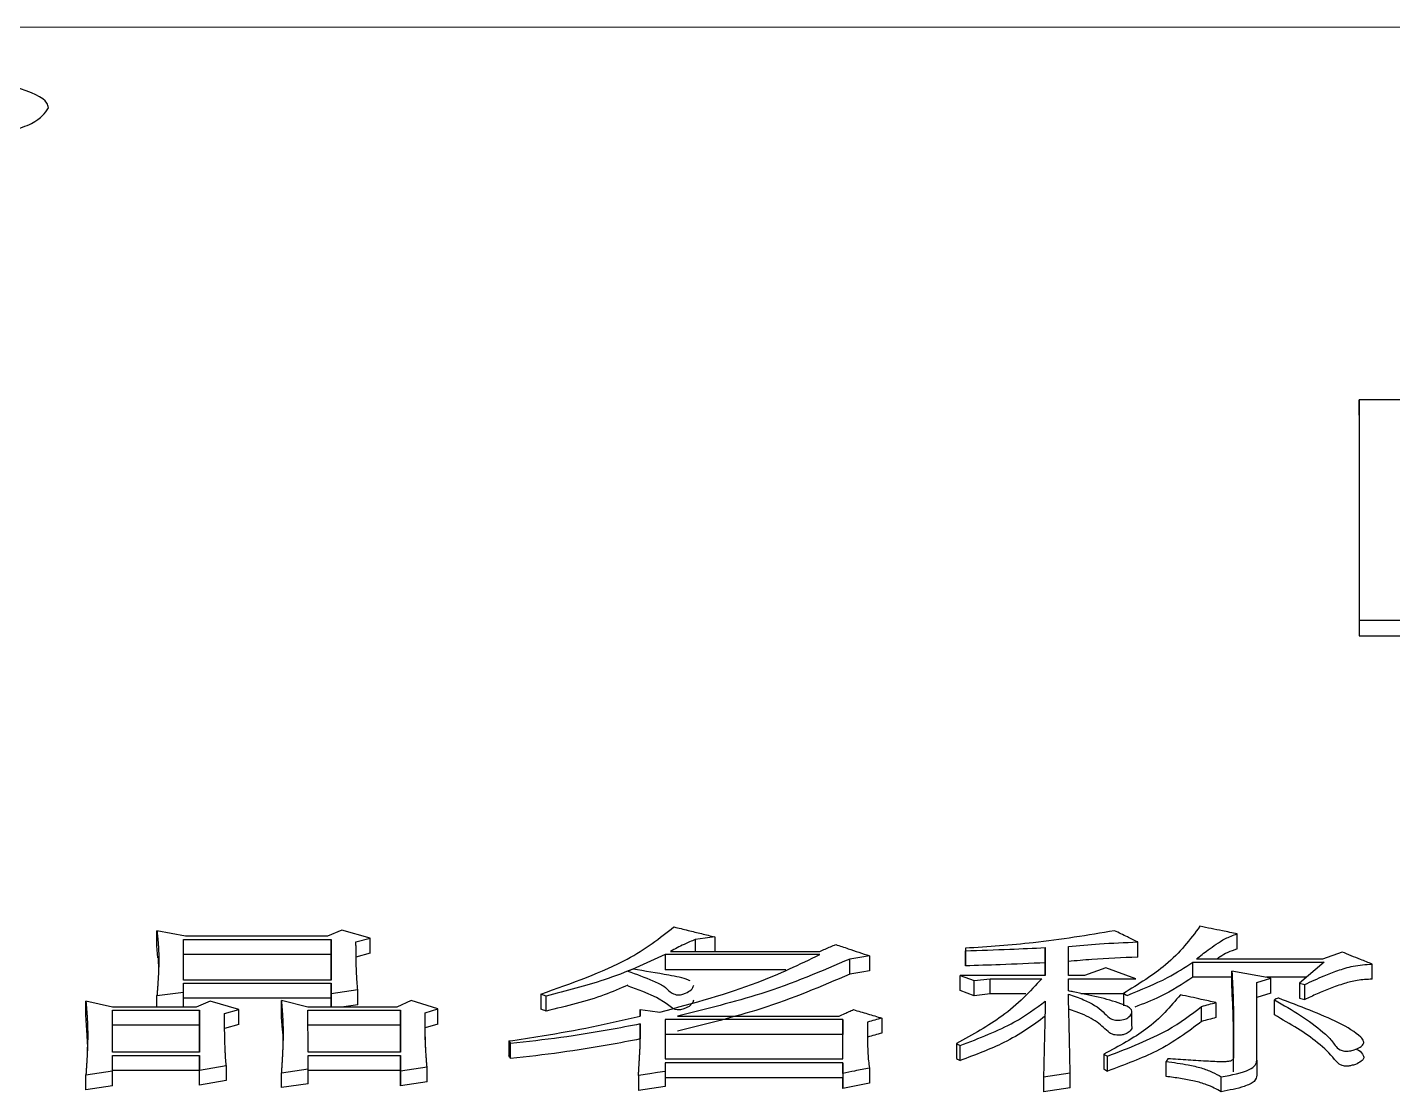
# Model space of a CAD drawing. Header units: millimetres. Extents: x 2160 to 4596, y 811 to 2534.
# Drawn here: x 2738.47 to 2746.78, y 2311.87 to 2318.35 of the extents above; entities that cross this region are included whole.
import ezdxf

# ---------------------------------------------------------------- set-up
doc = ezdxf.new("R2010")
doc.units = ezdxf.units.MM

msp = doc.modelspace()

# ---------------------------------------------------------------- linework, layer by layer
at = {"color": 7, "linetype": 'Continuous', "lineweight": 25}
for p, q in [((2773.3461, 2318.3511), (2736.3461, 2318.3526)), ((2746.5759, 2315.9914), (2746.5759, 2316.0835)), ((2747.5765, 2316.0834), (2746.5759, 2316.0835)), ((2746.576, 2314.7426), (2746.576, 2314.648)), ((2746.576, 2314.7426), (2747.0247, 2314.7426)), ((2746.576, 2314.648), (2747.0247, 2314.648)), ((2739.2568, 2312.7602), (2739.2568, 2312.8523)), ((2739.4298, 2312.818), (2739.2568, 2312.8523)), ((2740.2952, 2312.818), (2739.4298, 2312.818)), ((2740.3818, 2312.8561), (2740.2952, 2312.818)), ((2740.5548, 2312.8065), (2740.3818, 2312.8561)), ((2742.6534, 2312.8141), (2742.6534, 2312.726)), ((2739.2625, 2312.6868), (2739.2568, 2312.7602)), ((2739.419, 2312.7989), (2740.3169, 2312.7989)), ((2740.3169, 2312.7068), (2740.3169, 2312.7989)), ((2740.4683, 2312.7836), (2740.5548, 2312.8065)), ((2740.5548, 2312.7145), (2740.5548, 2312.8065)), ((2742.5344, 2312.7989), (2742.5344, 2312.726)), ((2744.1786, 2312.7452), (2744.1786, 2312.7298)), ((2744.1786, 2312.7452), (2744.1786, 2312.6532)), ((2744.1786, 2312.6379), (2744.1786, 2312.7298)), ((2744.6654, 2312.749), (2744.6654, 2312.5791)), ((2744.6654, 2312.657), (2744.6654, 2312.749)), ((2744.806, 2312.5791), (2744.806, 2312.7567)), ((2745.2279, 2312.6914), (2745.2279, 2312.7835)), ((2740.3169, 2312.7068), (2739.419, 2312.7069)), ((2740.5548, 2312.7145), (2740.4683, 2312.6916)), ((2743.2916, 2312.7068), (2742.3504, 2312.7068)), ((2742.3504, 2312.7068), (2742.3504, 2312.6149)), ((2742.383, 2312.726), (2743.2916, 2312.726)), ((2743.4754, 2312.5879), (2743.4754, 2312.6798)), ((2743.5945, 2312.6991), (2743.5945, 2312.6071)), ((2744.1786, 2312.6532), (2744.1786, 2312.6379)), ((2744.6654, 2312.5791), (2744.6654, 2312.657)), ((2745.5632, 2312.5686), (2745.5632, 2312.6605)), ((2745.5632, 2312.6605), (2746.3637, 2312.6604)), ((2746.3529, 2312.6797), (2745.5849, 2312.6798)), ((2746.3637, 2312.6604), (2746.2123, 2312.5324)), ((2746.4719, 2312.7221), (2746.3529, 2312.6797)), ((2746.6558, 2312.557), (2746.6558, 2312.6488)), ((2743.0858, 2312.6148), (2742.3504, 2312.6149)), ((2744.1462, 2312.5791), (2744.2327, 2312.548)), ((2744.6654, 2312.5791), (2744.1462, 2312.5791)), ((2744.1462, 2312.4873), (2744.1462, 2312.5791)), ((2744.9034, 2312.5791), (2744.806, 2312.5791)), ((2745.0332, 2312.6257), (2744.9034, 2312.5791)), ((2745.2171, 2312.5597), (2745.0332, 2312.6257)), ((2745.8012, 2312.5686), (2745.5632, 2312.5686)), ((2746.0392, 2312.5635), (2745.8012, 2312.6063)), ((2745.8012, 2312.5144), (2745.8012, 2312.6063)), ((2745.9527, 2312.5363), (2746.0392, 2312.5635)), ((2746.2551, 2312.5686), (2746.0112, 2312.5686)), ((2746.0392, 2312.4718), (2746.0392, 2312.5635)), ((2740.3169, 2312.552), (2739.419, 2312.552)), ((2739.419, 2312.4778), (2739.419, 2312.5325)), ((2739.419, 2312.5325), (2740.3169, 2312.5325)), ((2740.3169, 2312.5325), (2740.3169, 2312.47)), ((2740.3169, 2312.4408), (2740.3169, 2312.5325)), ((2740.3169, 2312.47), (2740.4791, 2312.4934)), ((2740.4791, 2312.4018), (2740.4791, 2312.4934)), ((2744.2327, 2312.4563), (2744.1462, 2312.4873)), ((2744.2327, 2312.548), (2744.3301, 2312.5597)), ((2744.2327, 2312.4563), (2744.2327, 2312.548)), ((2744.3301, 2312.5597), (2744.6437, 2312.5597)), ((2744.806, 2312.5597), (2745.2171, 2312.5597)), ((2744.8061, 2312.4855), (2744.806, 2312.5597)), ((2745.9527, 2312.0642), (2745.9527, 2312.5363)), ((2746.2123, 2312.5324), (2746.2448, 2312.5246)), ((2746.2123, 2312.5324), (2746.2123, 2312.4406)), ((2746.2448, 2312.4328), (2746.2448, 2312.5246)), ((2738.8241, 2312.3313), (2738.8241, 2312.4229)), ((2738.9863, 2312.3874), (2738.8241, 2312.4229)), ((2739.2568, 2312.4582), (2739.419, 2312.4778)), ((2739.2568, 2312.3874), (2739.2568, 2312.4582)), ((2739.419, 2312.3874), (2739.419, 2312.4778)), ((2740.3169, 2312.4408), (2739.419, 2312.4408)), ((2739.5813, 2312.4229), (2739.4948, 2312.3874)), ((2739.7544, 2312.3716), (2739.5813, 2312.4229)), ((2740.014, 2312.3352), (2740.014, 2312.4268)), ((2740.1762, 2312.3874), (2740.014, 2312.4268)), ((2740.3169, 2312.47), (2740.3169, 2312.3874)), ((2740.3169, 2312.3874), (2740.3169, 2312.4408)), ((2740.4791, 2312.4018), (2740.3798, 2312.3874)), ((2740.8036, 2312.4268), (2740.7171, 2312.3874)), ((2740.9659, 2312.3756), (2740.8036, 2312.4268)), ((2741.5933, 2312.466), (2741.5933, 2312.3744)), ((2741.6257, 2312.3627), (2741.6257, 2312.4543)), ((2744.3301, 2312.4679), (2744.2327, 2312.4563)), ((2744.5458, 2312.4679), (2744.3301, 2312.4679)), ((2745.1413, 2312.4679), (2744.8826, 2312.4679)), ((2745.1413, 2312.4699), (2745.1413, 2312.394)), ((2745.7039, 2312.4148), (2745.7039, 2312.3233)), ((2746.0392, 2312.4718), (2745.9527, 2312.4445)), ((2746.0608, 2312.339), (2746.0608, 2312.4306)), ((2746.2123, 2312.4406), (2746.2448, 2312.4328)), ((2739.4948, 2312.3874), (2738.9863, 2312.3874)), ((2738.9863, 2312.3677), (2739.5164, 2312.3677)), ((2738.9863, 2312.1127), (2738.9863, 2312.3677)), ((2739.5164, 2312.3677), (2739.5164, 2312.1127)), ((2739.5164, 2312.2762), (2739.5164, 2312.3677)), ((2739.6678, 2312.3479), (2739.7544, 2312.3716)), ((2739.7544, 2312.2801), (2739.7544, 2312.3716)), ((2740.7171, 2312.3874), (2740.1762, 2312.3874)), ((2740.1762, 2312.3677), (2740.7387, 2312.3677)), ((2740.1763, 2312.1127), (2740.1762, 2312.3677)), ((2740.7387, 2312.3677), (2740.7387, 2312.1126)), ((2740.7387, 2312.2762), (2740.7387, 2312.3677)), ((2740.8902, 2312.3519), (2740.9659, 2312.3756)), ((2740.8902, 2312.2604), (2740.8902, 2312.3519)), ((2740.9659, 2312.284), (2740.9659, 2312.3756)), ((2742.1991, 2312.3321), (2742.1991, 2312.3716)), ((2742.1991, 2312.3716), (2742.1991, 2312.3321)), ((2742.4262, 2312.332), (2743.4106, 2312.332)), ((2743.6702, 2312.3201), (2743.6702, 2312.2287)), ((2745.1926, 2312.3551), (2745.1926, 2312.3646)), ((2745.1926, 2312.272), (2745.1926, 2312.3542)), ((2745.6173, 2312.2997), (2745.6173, 2312.3912)), ((2739.5164, 2312.2762), (2738.9863, 2312.2762)), ((2739.5164, 2312.1127), (2739.5164, 2312.2762)), ((2739.7544, 2312.2801), (2739.6678, 2312.2565)), ((2740.7387, 2312.2762), (2740.1762, 2312.2762)), ((2740.7387, 2312.1126), (2740.7387, 2312.2762)), ((2740.9659, 2312.284), (2740.8902, 2312.2604)), ((2742.1991, 2312.1568), (2742.1991, 2312.2845)), ((2742.1991, 2312.2845), (2742.1991, 2312.1931)), ((2742.3505, 2312.3122), (2742.3505, 2312.0723)), ((2743.4323, 2312.3122), (2742.3505, 2312.3122)), ((2743.4323, 2312.0723), (2743.4323, 2312.3122)), ((2743.4323, 2312.3122), (2743.4323, 2312.2208)), ((2743.5837, 2312.2963), (2743.5837, 2312.1447)), ((2741.3986, 2312.1808), (2741.4094, 2312.1648)), ((2741.3986, 2312.1808), (2741.3986, 2312.0896)), ((2741.4094, 2312.0736), (2741.4094, 2312.1648)), ((2742.1991, 2312.1567), (2742.1991, 2312.1931)), ((2743.4323, 2312.2208), (2742.3505, 2312.2208)), ((2743.4323, 2312.0723), (2743.4323, 2312.2208)), ((2744.1245, 2312.1648), (2744.1245, 2312.0735)), ((2744.1462, 2312.0615), (2744.1462, 2312.1527)), ((2739.5164, 2312.1127), (2738.9863, 2312.1127)), ((2738.9863, 2312.0926), (2739.5164, 2312.0926)), ((2738.9863, 2311.9997), (2738.9863, 2312.0926)), ((2739.5164, 2312.0926), (2739.5164, 2312.0037)), ((2739.5164, 2312.0014), (2739.5164, 2312.0926)), ((2740.7387, 2312.1126), (2740.1763, 2312.1127)), ((2740.1763, 2312.0118), (2740.1763, 2312.0925)), ((2740.1763, 2312.0925), (2740.7387, 2312.0925)), ((2740.7387, 2312.0014), (2740.7387, 2312.0925)), ((2740.7387, 2312.0925), (2740.7388, 2311.9996)), ((2742.3505, 2312.0723), (2743.4323, 2312.0723)), ((2745.0224, 2312.1005), (2745.0224, 2312.0093)), ((2745.044, 2311.9973), (2745.044, 2312.0884)), ((2745.4118, 2312.0723), (2745.401, 2312.0561)), ((2745.8121, 2311.9932), (2745.8121, 2312.0843)), ((2745.9527, 2312.0642), (2745.9527, 2311.9731)), ((2738.8241, 2311.9753), (2738.9863, 2311.9997)), ((2739.5164, 2312.0014), (2738.9863, 2312.0014)), ((2738.9863, 2311.9086), (2738.9863, 2311.9997)), ((2739.5164, 2312.0037), (2739.6787, 2312.032)), ((2739.5164, 2311.9127), (2739.5164, 2312.0037)), ((2739.5164, 2311.9127), (2739.5164, 2312.0014)), ((2739.6787, 2312.032), (2739.6787, 2311.941)), ((2740.014, 2311.9875), (2740.1763, 2312.0118)), ((2740.014, 2311.8965), (2740.014, 2311.9875)), ((2740.7387, 2312.0014), (2740.1762, 2312.0014)), ((2740.1763, 2311.9207), (2740.1763, 2312.0118)), ((2740.7387, 2311.9086), (2740.7387, 2312.0014)), ((2740.7388, 2311.9996), (2740.901, 2312.0239)), ((2740.7388, 2311.9996), (2740.7387, 2311.9086)), ((2740.901, 2311.9328), (2740.901, 2312.0239)), ((2743.4323, 2312.0481), (2742.3505, 2312.0481)), ((2742.3505, 2312.0481), (2742.3505, 2311.9955)), ((2742.3505, 2311.9955), (2742.3505, 2311.9045)), ((2743.4323, 2311.9833), (2743.4323, 2312.0481)), ((2743.4323, 2312.0481), (2743.4323, 2311.957)), ((2743.4323, 2311.9833), (2743.4323, 2311.8923)), ((2743.5945, 2312.0157), (2743.5945, 2311.9247)), ((2744.6546, 2311.963), (2744.8169, 2311.9873)), ((2744.8169, 2311.8963), (2744.8169, 2311.9873)), ((2738.8241, 2311.8843), (2738.8241, 2311.9753)), ((2738.9863, 2311.9086), (2738.8241, 2311.8843)), ((2739.6787, 2311.941), (2739.5164, 2311.9127)), ((2740.1763, 2311.9207), (2740.014, 2311.8965)), ((2740.901, 2311.9328), (2740.7387, 2311.9086)), ((2742.1883, 2311.9712), (2742.1883, 2311.8802)), ((2743.4323, 2311.957), (2742.3505, 2311.957)), ((2743.4323, 2311.8923), (2743.4323, 2311.957)), ((2744.6546, 2311.963), (2744.6546, 2311.872)), ((2745.7363, 2311.872), (2745.7363, 2311.963)), ((2744.8169, 2311.8963), (2744.6546, 2311.872))]:
    msp.add_line(p, q, dxfattribs=at)
at = {"color": 7, "linetype": 'Continuous', "lineweight": 25, "flags": 128}
for points in [[(2742.6534, 2312.8141), (2742.5939, 2312.8065), (2742.5344, 2312.7989)], [(2743.5945, 2312.6991), (2743.5483, 2312.6916), (2743.5119, 2312.6857), (2743.4755, 2312.6798)], [(2742.1558, 2312.618), (2742.1475, 2312.615), (2742.1354, 2312.6107), (2742.1297, 2312.6086)], [(2743.5945, 2312.6071), (2743.5483, 2312.5997), (2743.5119, 2312.5938), (2743.4755, 2312.5879)], [(2742.5232, 2312.4284), (2742.5196, 2312.4144), (2742.4965, 2312.3913), (2742.465, 2312.3763), (2742.4444, 2312.371), (2742.434, 2312.3699), (2742.4232, 2312.3703), (2742.4127, 2312.3725), (2742.3979, 2312.3783), (2742.3579, 2312.4097), (2742.2984, 2312.4455), (2742.215, 2312.4815), (2742.1256, 2312.5137), (2742.1233, 2312.5145), (2742.1233, 2312.5145)], [(2744.3301, 2312.4679), (2744.3301, 2312.4909), (2744.3301, 2312.5138), (2744.3301, 2312.5367), (2744.3301, 2312.5597)], [(2741.5933, 2312.466), (2741.6015, 2312.463), (2741.6136, 2312.4587), (2741.6257, 2312.4543)], [(2745.1413, 2312.4699), (2745.1468, 2312.4669), (2745.1549, 2312.4625), (2745.163, 2312.4581)], [(2746.0824, 2312.4423), (2746.0716, 2312.4364), (2746.0608, 2312.4306)], [(2741.6257, 2312.3627), (2741.6174, 2312.3656), (2741.6092, 2312.3686), (2741.5933, 2312.3744)], [(2742.1991, 2312.3716), (2742.2585, 2312.3637), (2742.318, 2312.3558)], [(2744.1245, 2312.1648), (2744.1353, 2312.1588), (2744.1462, 2312.1527)], [(2744.1245, 2312.0735), (2744.13, 2312.0705), (2744.1355, 2312.0674), (2744.1462, 2312.0615)], [(2745.0224, 2312.1005), (2745.0279, 2312.0974), (2745.0359, 2312.0929), (2745.044, 2312.0884)], [(2742.3505, 2311.9955), (2742.3035, 2311.9885), (2742.2565, 2311.9814), (2742.1883, 2311.9712)], [(2745.0224, 2312.0093), (2745.0279, 2312.0063), (2745.0334, 2312.0032), (2745.044, 2311.9973)], [(2745.401, 2311.965), (2745.401, 2312.002), (2745.401, 2312.0291), (2745.401, 2312.0561)], [(2742.3505, 2311.9045), (2742.2694, 2311.8923), (2742.1883, 2311.8802)]]:
    msp.add_lwpolyline(points, dxfattribs=at)
at = {"color": 7, "linetype": 'Continuous', "lineweight": 25}
for points, knots in [([(2738.5961, 2317.8627), (2738.5755, 2317.8306), (2738.5341, 2317.7662), (2738.2122, 2317.674), (2737.7239, 2317.5956), (2737.0641, 2317.5405), (2736.2837, 2317.5212), (2735.4705, 2317.5482), (2734.7586, 2317.6206), (2734.2734, 2317.7224), (2734.1112, 2317.8082), (2734.0855, 2317.8849), (2734.1676, 2317.9566), (2734.4772, 2318.0373), (2734.9696, 2318.1012), (2735.6273, 2318.1436), (2736.4084, 2318.158), (2737.2213, 2318.1379), (2737.9337, 2318.0816), (2738.4166, 2317.9962), (2738.5846, 2317.917), (2738.5941, 2317.8724), (2738.5961, 2317.8627)], [0, 0, 0, 0, 0.0462765, 0.0927197, 0.1417162, 0.1951905, 0.2536862, 0.3152615, 0.3769119, 0.43437, 0.4858165, 0.5000047, 0.5462546, 0.5927016, 0.6417993, 0.6951559, 0.7535147, 0.8153978, 0.8768635, 0.9341607, 0.9857365, 1, 1, 1, 1]), ([(2746.5759, 2316.0835), (2746.5759, 2315.9066), (2746.5759, 2315.493), (2746.576, 2315.0158), (2746.576, 2314.7426)], [0, 0, 0, 0, 0.427525, 1, 1, 1, 1]), ([(2746.5759, 2315.9871), (2746.5759, 2315.8103), (2746.5759, 2315.3972), (2746.5759, 2314.9206), (2746.576, 2314.648)], [0, 0, 0, 0, 0.428082, 1, 1, 1, 1]), ([(2739.2568, 2312.8523), (2739.257, 2312.8496), (2739.2576, 2312.8441), (2739.2583, 2312.8372), (2739.259, 2312.8304), (2739.2595, 2312.8249), (2739.2602, 2312.818), (2739.2607, 2312.8125), (2739.2613, 2312.8056), (2739.2618, 2312.8001), (2739.2625, 2312.7932), (2739.2629, 2312.7877), (2739.2635, 2312.7808), (2739.2639, 2312.7753), (2739.2644, 2312.7684), (2739.2648, 2312.7629), (2739.2653, 2312.756), (2739.2656, 2312.7504), (2739.266, 2312.7435), (2739.2663, 2312.738), (2739.2665, 2312.7325), (2739.2668, 2312.7269), (2739.267, 2312.7214), (2739.2672, 2312.7144), (2739.2673, 2312.7089), (2739.2675, 2312.7019), (2739.2676, 2312.6964), (2739.2677, 2312.6894), (2739.2677, 2312.6839), (2739.2677, 2312.6769), (2739.2677, 2312.6714), (2739.2676, 2312.6644), (2739.2675, 2312.6491), (2739.267, 2312.6296), (2739.2663, 2312.61), (2739.2658, 2312.5988), (2739.2655, 2312.5918), (2739.2652, 2312.5848), (2739.2649, 2312.5792), (2739.2645, 2312.5722), (2739.2642, 2312.5666), (2739.2638, 2312.5596), (2739.2635, 2312.554), (2739.263, 2312.5469), (2739.2627, 2312.5413), (2739.2622, 2312.5343), (2739.2618, 2312.5287), (2739.2614, 2312.5216), (2739.261, 2312.516), (2739.2606, 2312.5104), (2739.2602, 2312.5048), (2739.2598, 2312.4991), (2739.2593, 2312.4921), (2739.2589, 2312.4864), (2739.2583, 2312.4794), (2739.2579, 2312.4737), (2739.2574, 2312.4662), (2739.257, 2312.4615), (2739.2568, 2312.4582)], [0, 0, 0, 0, 0.021203, 0.042406, 0.053008, 0.074211, 0.084813, 0.106016, 0.116618, 0.137821, 0.148423, 0.169626, 0.180228, 0.201431, 0.212032, 0.233236, 0.243837, 0.265041, 0.275642, 0.296845, 0.307447, 0.318049, 0.339252, 0.349854, 0.371057, 0.381659, 0.402862, 0.413463, 0.434667, 0.445268, 0.466472, 0.477073, 0.498276, 0.58309, 0.625497, 0.6467, 0.667903, 0.678505, 0.699708, 0.71031, 0.731513, 0.742115, 0.763318, 0.773919, 0.795123, 0.805724, 0.826928, 0.837529, 0.858732, 0.869334, 0.879936, 0.901139, 0.911741, 0.932944, 0.943545, 0.964749, 0.97535, 1, 1, 1, 1]), ([(2741.5933, 2312.466), (2741.7828, 2312.5331), (2742.118, 2312.6518), (2742.3177, 2312.8074), (2742.4045, 2312.8751)], [0, 0, 0, 0, 0.5655186, 1, 1, 1, 1]), ([(2742.4046, 2312.8751), (2742.433, 2312.8681), (2742.4888, 2312.8545), (2742.5717, 2312.8342), (2742.6262, 2312.8208), (2742.6534, 2312.8141)], [0, 0, 0, 0, 0.343461, 0.671731, 1, 1, 1, 1]), ([(2745.0872, 2312.8522), (2744.9241, 2312.8249), (2744.6313, 2312.7759), (2744.3176, 2312.7546), (2744.1786, 2312.7452)], [0, 0, 0, 0, 0.557097, 1, 1, 1, 1]), ([(2745.2279, 2312.7835), (2745.2069, 2312.7938), (2745.173, 2312.8104), (2745.1261, 2312.8333), (2745.1002, 2312.8459), (2745.0872, 2312.8522)], [0, 0, 0, 0, 0.4477993, 0.7238996, 1, 1, 1, 1]), ([(2745.6065, 2312.8788), (2745.547, 2312.7988), (2745.4402, 2312.6553), (2745.2331, 2312.5268), (2745.1413, 2312.4699)], [0, 0, 0, 0, 0.556899, 1, 1, 1, 1]), ([(2745.5849, 2312.6798), (2745.6083, 2312.6983), (2745.6469, 2312.7288), (2745.7064, 2312.77), (2745.7581, 2312.8052), (2745.8084, 2312.8238), (2745.8337, 2312.8331)], [0, 0, 0, 0, 0.337761, 0.556951, 0.777135, 1, 1, 1, 1]), ([(2745.8337, 2312.8331), (2745.8038, 2312.8391), (2745.751, 2312.8498), (2745.6752, 2312.865), (2745.6294, 2312.8742), (2745.6065, 2312.8788)], [0, 0, 0, 0, 0.394861, 0.69743, 1, 1, 1, 1]), ([(2745.8337, 2312.741), (2745.8337, 2312.7487), (2745.8337, 2312.7643), (2745.8337, 2312.795), (2745.8337, 2312.8179), (2745.8337, 2312.8331)], [0, 0, 0, 0, 0.2525, 0.505, 1, 1, 1, 1]), ([(2739.419, 2312.552), (2739.419, 2312.5935), (2739.419, 2312.6764), (2739.419, 2312.7581), (2739.419, 2312.7989)], [0, 0, 0, 0, 0.499996, 1, 1, 1, 1]), ([(2740.3169, 2312.7989), (2740.3169, 2312.758), (2740.3169, 2312.6763), (2740.3169, 2312.5934), (2740.3169, 2312.552)], [0, 0, 0, 0, 0.499996, 1, 1, 1, 1]), ([(2740.4791, 2312.4934), (2740.478, 2312.5048), (2740.4766, 2312.519), (2740.4753, 2312.536), (2740.4747, 2312.5444), (2740.4736, 2312.5614), (2740.4719, 2312.5981), (2740.4702, 2312.6375), (2740.4696, 2312.6683), (2740.4694, 2312.6781), (2740.4693, 2312.6837), (2740.4693, 2312.6879), (2740.4692, 2312.6921), (2740.4691, 2312.6963), (2740.4691, 2312.7005), (2740.469, 2312.7047), (2740.469, 2312.7089), (2740.4689, 2312.7131), (2740.4688, 2312.7173), (2740.4688, 2312.7215), (2740.4687, 2312.7271), (2740.4687, 2312.7326), (2740.4686, 2312.7382), (2740.4686, 2312.7424), (2740.4686, 2312.7459), (2740.4686, 2312.7487), (2740.4685, 2312.7507), (2740.4685, 2312.7528), (2740.4685, 2312.7549), (2740.4685, 2312.7577), (2740.4685, 2312.7605), (2740.4684, 2312.7633), (2740.4684, 2312.7654), (2740.4684, 2312.7674), (2740.4684, 2312.7695), (2740.4684, 2312.7716), (2740.4684, 2312.7737), (2740.4684, 2312.7758), (2740.4683, 2312.7779), (2740.4683, 2312.7805), (2740.4683, 2312.7824), (2740.4683, 2312.7836)], [0, 0, 0, 0, 0.11615, 0.145188, 0.174226, 0.203263, 0.319414, 0.551716, 0.609791, 0.638828, 0.653347, 0.667866, 0.682385, 0.696903, 0.711422, 0.725941, 0.74046, 0.754979, 0.769497, 0.784016, 0.798535, 0.827572, 0.842091, 0.85661, 0.871129, 0.878388, 0.885648, 0.892907, 0.900166, 0.907426, 0.921944, 0.929204, 0.936463, 0.943723, 0.950982, 0.958241, 0.965501, 0.97276, 0.98002, 0.987279, 1, 1, 1, 1]), ([(2742.5344, 2312.7989), (2742.5111, 2312.789), (2742.4723, 2312.7726), (2742.4232, 2312.7478), (2742.3964, 2312.7333), (2742.383, 2312.726)], [0, 0, 0, 0, 0.429081, 0.714347, 1, 1, 1, 1]), ([(2743.2916, 2312.726), (2743.3029, 2312.7309), (2743.3248, 2312.7404), (2743.3572, 2312.7545), (2743.3784, 2312.7636), (2743.389, 2312.7682)], [0, 0, 0, 0, 0.347839, 0.673919, 1, 1, 1, 1]), ([(2743.389, 2312.7682), (2743.4145, 2312.7596), (2743.4616, 2312.7439), (2743.5301, 2312.7208), (2743.573, 2312.7063), (2743.5945, 2312.6991)], [0, 0, 0, 0, 0.373043, 0.686521, 1, 1, 1, 1]), ([(2744.1786, 2312.7298), (2744.269, 2312.7329), (2744.4315, 2312.7383), (2744.5935, 2312.7457), (2744.6654, 2312.749)], [0, 0, 0, 0, 0.555754, 1, 1, 1, 1]), ([(2744.806, 2312.7567), (2744.8686, 2312.7623), (2745.0077, 2312.7748), (2745.1498, 2312.7804), (2745.2279, 2312.7835)], [0, 0, 0, 0, 0.449849, 1, 1, 1, 1]), ([(2745.8337, 2312.741), (2745.8134, 2312.734), (2745.7732, 2312.7202), (2745.737, 2312.6979), (2745.7169, 2312.6843), (2745.7101, 2312.6798)], [0, 0, 0, 0, 0.401498, 0.797434, 1, 1, 1, 1]), ([(2739.2633, 2312.691), (2739.2642, 2312.6677), (2739.2661, 2312.6188), (2739.2652, 2312.5902), (2739.2647, 2312.5752)], [0, 0, 0, 0, 0.475906, 1, 1, 1, 1]), ([(2740.3169, 2312.552), (2740.3169, 2312.5627), (2740.3169, 2312.6148), (2740.3169, 2312.6661), (2740.3169, 2312.7068)], [0, 0, 0, 0, 0.205958, 1, 1, 1, 1]), ([(2742.3504, 2312.7068), (2742.2331, 2312.6526), (2742.0217, 2312.555), (2741.7476, 2312.4853), (2741.6257, 2312.4543)], [0, 0, 0, 0, 0.555264, 1, 1, 1, 1]), ([(2742.318, 2312.3558), (2742.525, 2312.4124), (2742.8915, 2312.5125), (2743.1703, 2312.6479), (2743.2916, 2312.7068)], [0, 0, 0, 0, 0.564995, 1, 1, 1, 1]), ([(2743.4755, 2312.6798), (2743.3027, 2312.6055), (2742.9916, 2312.4716), (2742.6002, 2312.3751), (2742.4262, 2312.3321)], [0, 0, 0, 0, 0.555354, 1, 1, 1, 1]), ([(2744.6654, 2312.657), (2744.574, 2312.6529), (2744.412, 2312.6455), (2744.2495, 2312.6402), (2744.1786, 2312.6379)], [0, 0, 0, 0, 0.564211, 1, 1, 1, 1]), ([(2745.2279, 2312.6914), (2745.1343, 2312.6874), (2744.9924, 2312.6813), (2744.8533, 2312.6689), (2744.806, 2312.6647)], [0, 0, 0, 0, 0.659861, 1, 1, 1, 1]), ([(2745.163, 2312.4581), (2745.2491, 2312.4929), (2745.4019, 2312.5548), (2745.5142, 2312.6283), (2745.5632, 2312.6605)], [0, 0, 0, 0, 0.563218, 1, 1, 1, 1]), ([(2746.2448, 2312.5246), (2746.2834, 2312.5424), (2746.3473, 2312.572), (2746.4446, 2312.6096), (2746.5369, 2312.6403), (2746.6159, 2312.646), (2746.6558, 2312.6488)], [0, 0, 0, 0, 0.335019, 0.553277, 0.774167, 1, 1, 1, 1]), ([(2746.6558, 2312.6488), (2746.6321, 2312.6583), (2746.5897, 2312.6752), (2746.5284, 2312.6997), (2746.4907, 2312.7146), (2746.4719, 2312.7221)], [0, 0, 0, 0, 0.386102, 0.693051, 1, 1, 1, 1]), ([(2742.1233, 2312.6063), (2742.1753, 2312.5873), (2742.2532, 2312.5588), (2742.3454, 2312.517), (2742.3721, 2312.4858), (2742.399, 2312.4679), (2742.4179, 2312.4626), (2742.4281, 2312.4613), (2742.4397, 2312.4617), (2742.4564, 2312.4647), (2742.4828, 2312.4741), (2742.5146, 2312.4926), (2742.5212, 2312.5104), (2742.5248, 2312.52)], [0, 0, 0, 0, 0.318334, 0.477294, 0.616925, 0.687072, 0.704751, 0.71934, 0.733979, 0.755949, 0.800249, 0.89164, 1, 1, 1, 1]), ([(2742.503, 2312.5467), (2742.4995, 2312.5484), (2742.4653, 2312.5643), (2742.3423, 2312.587), (2742.2276, 2312.6061), (2742.1558, 2312.618)], [0, 0, 0, 0, 0.041495, 0.400617, 1, 1, 1, 1]), ([(2743.4755, 2312.5879), (2743.3027, 2312.5137), (2742.9915, 2312.38), (2742.6002, 2312.2835), (2742.4262, 2312.2407)], [0, 0, 0, 0, 0.555295, 1, 1, 1, 1]), ([(2745.5632, 2312.5686), (2745.5007, 2312.5276), (2745.4001, 2312.4617), (2745.2623, 2312.407), (2745.2101, 2312.3863)], [0, 0, 0, 0, 0.621969, 1, 1, 1, 1]), ([(2745.8012, 2312.6063), (2745.8014, 2312.6032), (2745.8018, 2312.5971), (2745.8023, 2312.5879), (2745.8028, 2312.5786), (2745.8033, 2312.5694), (2745.8038, 2312.5602), (2745.8042, 2312.5525), (2745.8046, 2312.5448), (2745.805, 2312.5371), (2745.8054, 2312.5278), (2745.806, 2312.5155), (2745.8068, 2312.5001), (2745.8076, 2312.4815), (2745.8082, 2312.466), (2745.8087, 2312.4505), (2745.8092, 2312.435), (2745.8097, 2312.4163), (2745.81, 2312.4008), (2745.8103, 2312.3852), (2745.8105, 2312.3696), (2745.8108, 2312.3508), (2745.811, 2312.3352), (2745.8112, 2312.3195), (2745.8113, 2312.3039), (2745.8115, 2312.2788), (2745.8117, 2312.2473), (2745.8118, 2312.2189), (2745.8119, 2312.2016), (2745.8119, 2312.1937), (2745.8119, 2312.1857), (2745.812, 2312.1778), (2745.812, 2312.1699), (2745.812, 2312.162), (2745.812, 2312.1525), (2745.812, 2312.1446), (2745.812, 2312.139), (2745.812, 2312.135), (2745.812, 2312.1311), (2745.812, 2312.1271), (2745.812, 2312.1231), (2745.812, 2312.1192), (2745.812, 2312.1144), (2745.812, 2312.1104), (2745.8121, 2312.1064), (2745.8121, 2312.1025), (2745.8121, 2312.0977), (2745.8121, 2312.0937), (2745.8121, 2312.0893), (2745.8121, 2312.0864), (2745.8121, 2312.0843)], [0, 0, 0, 0, 0.0179705, 0.035941, 0.0539114, 0.0718819, 0.0898524, 0.1078229, 0.1168081, 0.1347786, 0.152749, 0.1707195, 0.2066605, 0.2426014, 0.2785424, 0.2965129, 0.3324539, 0.3683948, 0.4043358, 0.4223063, 0.4582472, 0.4941882, 0.5301291, 0.5480996, 0.5840406, 0.6199815, 0.6918635, 0.7637454, 0.7817158, 0.7907011, 0.8086716, 0.826642, 0.8356273, 0.8535978, 0.8715682, 0.8895387, 0.8985239, 0.9030166, 0.9120018, 0.920987, 0.9254797, 0.9344649, 0.9434501, 0.9524354, 0.956928, 0.9659132, 0.9748985, 0.9838837, 0.9883763, 1, 1, 1, 1]), ([(2742.1233, 2312.5208), (2742.0767, 2312.5002), (2741.9339, 2312.4372), (2741.7497, 2312.3927), (2741.6257, 2312.3627)], [0, 0, 0, 0, 0.326498, 1, 1, 1, 1]), ([(2744.6437, 2312.5597), (2744.572, 2312.4818), (2744.443, 2312.3419), (2744.2224, 2312.2192), (2744.1245, 2312.1648)], [0, 0, 0, 0, 0.55626, 1, 1, 1, 1]), ([(2744.8061, 2312.4659), (2744.8376, 2312.455), (2744.9246, 2312.425), (2745.0071, 2312.3739), (2745.0425, 2312.3302), (2745.0685, 2312.3144), (2745.0845, 2312.3094), (2745.1027, 2312.3072), (2745.1224, 2312.3074), (2745.1419, 2312.3101), (2745.1611, 2312.3166), (2745.1815, 2312.3313), (2745.1952, 2312.3503), (2745.1919, 2312.3713), (2745.1687, 2312.3903), (2745.062, 2312.4342), (2744.927, 2312.4615), (2744.8158, 2312.4836), (2744.8061, 2312.4855)], [0, 0, 0, 0, 0.104817, 0.288489, 0.371154, 0.389962, 0.405383, 0.420813, 0.436756, 0.454227, 0.471615, 0.498268, 0.557765, 0.592477, 0.62706, 0.687172, 0.972715, 1, 1, 1, 1]), ([(2745.8121, 2311.9932), (2745.8119, 2312.0551), (2745.8117, 2312.1596), (2745.8106, 2312.3339), (2745.8049, 2312.4448), (2745.8012, 2312.5144)], [0, 0, 0, 0, 0.351751, 0.593192, 1, 1, 1, 1]), ([(2746.6558, 2312.557), (2746.6247, 2312.5553), (2746.5631, 2312.5519), (2746.4778, 2312.5295), (2746.3991, 2312.5007), (2746.3196, 2312.4675), (2746.2697, 2312.4444), (2746.2448, 2312.4328)], [0, 0, 0, 0, 0.175416, 0.347585, 0.56656, 0.783731, 1, 1, 1, 1]), ([(2738.8241, 2312.4229), (2738.8242, 2312.4212), (2738.8245, 2312.418), (2738.8249, 2312.413), (2738.8253, 2312.4081), (2738.8257, 2312.4031), (2738.8261, 2312.3982), (2738.8265, 2312.3933), (2738.8269, 2312.3883), (2738.8273, 2312.3834), (2738.8277, 2312.3784), (2738.828, 2312.3735), (2738.8284, 2312.3685), (2738.8288, 2312.3636), (2738.8291, 2312.3595), (2738.8294, 2312.3553), (2738.8297, 2312.3512), (2738.83, 2312.3462), (2738.8305, 2312.3396), (2738.8309, 2312.333), (2738.8314, 2312.3247), (2738.8319, 2312.3165), (2738.8325, 2312.3065), (2738.833, 2312.2966), (2738.8335, 2312.2866), (2738.8339, 2312.2766), (2738.8342, 2312.2667), (2738.8344, 2312.2583), (2738.8346, 2312.25), (2738.8348, 2312.2417), (2738.8349, 2312.2317), (2738.835, 2312.2217), (2738.835, 2312.2117), (2738.8349, 2312.1916), (2738.8343, 2312.1615), (2738.8332, 2312.1313), (2738.8322, 2312.1077), (2738.8315, 2312.0943), (2738.8307, 2312.0808), (2738.8302, 2312.0707), (2738.8297, 2312.0623), (2738.8293, 2312.0555), (2738.829, 2312.0513), (2738.8288, 2312.0471), (2738.8285, 2312.0429), (2738.8282, 2312.0378), (2738.8279, 2312.0327), (2738.8276, 2312.0285), (2738.8273, 2312.0243), (2738.8271, 2312.02), (2738.8267, 2312.015), (2738.8264, 2312.0107), (2738.8262, 2312.0073), (2738.8261, 2312.0048), (2738.8259, 2312.0023), (2738.8257, 2311.9997), (2738.8256, 2311.9972), (2738.8254, 2311.9946), (2738.8252, 2311.9921), (2738.825, 2311.9895), (2738.8249, 2311.9874), (2738.8248, 2311.9853), (2738.8246, 2311.9832), (2738.8245, 2311.9806), (2738.8243, 2311.978), (2738.8242, 2311.9762), (2738.8241, 2311.9753)], [0, 0, 0, 0, 0.011199, 0.022398, 0.033596, 0.044795, 0.055994, 0.067193, 0.078392, 0.089591, 0.100789, 0.111988, 0.123187, 0.134386, 0.145585, 0.151184, 0.162383, 0.173582, 0.184781, 0.207178, 0.218377, 0.240775, 0.263172, 0.28557, 0.307968, 0.330365, 0.352763, 0.375161, 0.38636, 0.408757, 0.431155, 0.453553, 0.47595, 0.498348, 0.587939, 0.67753, 0.699928, 0.744723, 0.767121, 0.789519, 0.811916, 0.823115, 0.834314, 0.839913, 0.851112, 0.862311, 0.87351, 0.884709, 0.890308, 0.901507, 0.912706, 0.923905, 0.929504, 0.935103, 0.940703, 0.946302, 0.951902, 0.957501, 0.9631, 0.9687, 0.974299, 0.977099, 0.982698, 0.988298, 0.994149, 1, 1, 1, 1]), ([(2740.014, 2312.4268), (2740.0142, 2312.4247), (2740.0144, 2312.4215), (2740.0148, 2312.4173), (2740.0151, 2312.4141), (2740.0153, 2312.411), (2740.0156, 2312.4078), (2740.0159, 2312.4047), (2740.0161, 2312.4015), (2740.0164, 2312.3983), (2740.0166, 2312.3952), (2740.0169, 2312.392), (2740.0172, 2312.3888), (2740.0174, 2312.3857), (2740.0177, 2312.3825), (2740.018, 2312.3783), (2740.0183, 2312.374), (2740.0187, 2312.3698), (2740.0189, 2312.3666), (2740.0191, 2312.3634), (2740.0194, 2312.3603), (2740.0196, 2312.3571), (2740.0198, 2312.3539), (2740.0201, 2312.3507), (2740.0203, 2312.3476), (2740.0205, 2312.3444), (2740.0207, 2312.3412), (2740.0209, 2312.338), (2740.0212, 2312.3338), (2740.0215, 2312.3295), (2740.0217, 2312.3253), (2740.0219, 2312.3221), (2740.0223, 2312.3157), (2740.023, 2312.3019), (2740.0236, 2312.2849), (2740.0241, 2312.27), (2740.0242, 2312.2625), (2740.0243, 2312.2583), (2740.0244, 2312.2551), (2740.0244, 2312.2519), (2740.0244, 2312.2487), (2740.0245, 2312.2455), (2740.0245, 2312.2423), (2740.0245, 2312.239), (2740.0245, 2312.2348), (2740.0245, 2312.2305), (2740.0245, 2312.2262), (2740.0245, 2312.223), (2740.0245, 2312.2198), (2740.0245, 2312.2166), (2740.0245, 2312.2134), (2740.0244, 2312.2102), (2740.0244, 2312.207), (2740.0244, 2312.2038), (2740.0243, 2312.2005), (2740.0243, 2312.1973), (2740.0242, 2312.1941), (2740.0241, 2312.1909), (2740.0241, 2312.1877), (2740.024, 2312.1845), (2740.0239, 2312.1802), (2740.0238, 2312.1759), (2740.0237, 2312.1716), (2740.0236, 2312.1684), (2740.0235, 2312.1651), (2740.0234, 2312.1619), (2740.0233, 2312.1587), (2740.0231, 2312.1523), (2740.0226, 2312.1383), (2740.0218, 2312.1211), (2740.0211, 2312.106), (2740.0207, 2312.0984), (2740.0205, 2312.0941), (2740.0203, 2312.0909), (2740.0201, 2312.0876), (2740.02, 2312.0844), (2740.0198, 2312.0812), (2740.0195, 2312.0768), (2740.0193, 2312.0725), (2740.019, 2312.0682), (2740.0189, 2312.0649), (2740.0187, 2312.0617), (2740.0185, 2312.0585), (2740.0183, 2312.0552), (2740.0181, 2312.052), (2740.0179, 2312.0487), (2740.0177, 2312.0455), (2740.0175, 2312.0422), (2740.0173, 2312.039), (2740.0171, 2312.0357), (2740.0168, 2312.0314), (2740.0165, 2312.0271), (2740.0163, 2312.0227), (2740.0161, 2312.0195), (2740.0158, 2312.0162), (2740.0156, 2312.013), (2740.0154, 2312.0097), (2740.0152, 2312.0064), (2740.015, 2312.0032), (2740.0148, 2311.9999), (2740.0146, 2311.9967), (2740.0143, 2311.9925), (2740.0141, 2311.9894), (2740.014, 2311.9875)], [0, 0, 0, 0, 0.014617, 0.021926, 0.029235, 0.036543, 0.043852, 0.051161, 0.058469, 0.065778, 0.073086, 0.080395, 0.087704, 0.095012, 0.102321, 0.10963, 0.124247, 0.131556, 0.138864, 0.146173, 0.153482, 0.16079, 0.168099, 0.175407, 0.182716, 0.190025, 0.197333, 0.204642, 0.211951, 0.226568, 0.233877, 0.241185, 0.248494, 0.277729, 0.336198, 0.365433, 0.38005, 0.387359, 0.394667, 0.401976, 0.409284, 0.416593, 0.423902, 0.43121, 0.438519, 0.453136, 0.460445, 0.467754, 0.475062, 0.482371, 0.48968, 0.496988, 0.504297, 0.511606, 0.518914, 0.526223, 0.533531, 0.54084, 0.548149, 0.555457, 0.562766, 0.577383, 0.584692, 0.592001, 0.599309, 0.606618, 0.613927, 0.621235, 0.65047, 0.708939, 0.738174, 0.752791, 0.7601, 0.767408, 0.774717, 0.782026, 0.789334, 0.796643, 0.81126, 0.818569, 0.825877, 0.833186, 0.840495, 0.847803, 0.855112, 0.862421, 0.869729, 0.877038, 0.884347, 0.891655, 0.898964, 0.913581, 0.92089, 0.928198, 0.935507, 0.942816, 0.950124, 0.957433, 0.964742, 0.97205, 0.979359, 0.986668, 1, 1, 1, 1]), ([(2744.1462, 2312.1527), (2744.2632, 2312.1979), (2744.4706, 2312.278), (2744.6063, 2312.3788), (2744.6654, 2312.4227)], [0, 0, 0, 0, 0.56439, 1, 1, 1, 1]), ([(2744.6654, 2312.4227), (2744.6643, 2312.3765), (2744.663, 2312.3245), (2744.6615, 2312.2604), (2744.6608, 2312.2312), (2744.6599, 2312.1961), (2744.6591, 2312.1609), (2744.6583, 2312.1257), (2744.6575, 2312.0903), (2744.6569, 2312.0607), (2744.6564, 2312.04), (2744.656, 2312.0252), (2744.6557, 2312.0104), (2744.6554, 2311.9955), (2744.6551, 2311.9836), (2744.6549, 2311.9738), (2744.6547, 2311.9669), (2744.6546, 2311.963)], [0, 0, 0, 0, 0.305862, 0.344095, 0.42056, 0.497026, 0.573491, 0.649956, 0.726422, 0.802887, 0.84112, 0.860236, 0.898469, 0.936701, 0.955818, 0.974934, 1, 1, 1, 1]), ([(2744.8169, 2311.9873), (2744.8157, 2312.0407), (2744.8142, 2312.1074), (2744.8125, 2312.1867), (2744.8118, 2312.2197), (2744.8111, 2312.2526), (2744.8105, 2312.2788), (2744.8097, 2312.3115), (2744.8091, 2312.3377), (2744.8085, 2312.3638), (2744.808, 2312.3833), (2744.8076, 2312.3995), (2744.8072, 2312.4158), (2744.8069, 2312.4288), (2744.8066, 2312.4417), (2744.8063, 2312.453), (2744.8062, 2312.4611), (2744.8061, 2312.4659)], [0, 0, 0, 0, 0.329938, 0.412422, 0.494907, 0.536149, 0.618633, 0.659875, 0.74236, 0.783602, 0.824844, 0.866086, 0.886707, 0.927949, 0.94857, 0.969192, 1, 1, 1, 1]), ([(2745.4875, 2312.462), (2745.4274, 2312.39), (2745.3192, 2312.2604), (2745.1137, 2312.1497), (2745.0224, 2312.1005)], [0, 0, 0, 0, 0.555457, 1, 1, 1, 1]), ([(2745.7039, 2312.4148), (2745.6743, 2312.4213), (2745.6234, 2312.4324), (2745.5513, 2312.4481), (2745.5088, 2312.4574), (2745.4875, 2312.462)], [0, 0, 0, 0, 0.410172, 0.705086, 1, 1, 1, 1]), ([(2745.6173, 2312.3912), (2745.6318, 2312.3952), (2745.6606, 2312.403), (2745.6895, 2312.4109), (2745.7039, 2312.4148)], [0, 0, 0, 0, 0.499999, 1, 1, 1, 1]), ([(2746.0608, 2312.4306), (2746.1152, 2312.3995), (2746.2241, 2312.3374), (2746.3368, 2312.2527), (2746.4146, 2312.1828), (2746.4339, 2312.1408), (2746.4714, 2312.1224), (2746.4849, 2312.1189), (2746.5014, 2312.1182), (2746.5225, 2312.1205), (2746.5528, 2312.1283), (2746.5824, 2312.142), (2746.6035, 2312.1601), (2746.606, 2312.1814), (2746.5663, 2312.2287), (2746.4546, 2312.2935), (2746.2755, 2312.3685), (2746.1493, 2312.4175), (2746.0838, 2312.4418), (2746.0824, 2312.4423)], [0, 0, 0, 0, 0.146382, 0.292955, 0.366204, 0.439427, 0.447746, 0.45616, 0.463429, 0.472823, 0.489455, 0.518149, 0.540935, 0.563855, 0.597101, 0.728178, 0.861562, 0.99717, 1, 1, 1, 1]), ([(2738.8318, 2312.1966), (2738.8317, 2312.1999), (2738.8302, 2312.2452), (2738.827, 2312.2899), (2738.8241, 2312.3313)], [0, 0, 0, 0, 0.073846, 1, 1, 1, 1]), ([(2739.6787, 2312.032), (2739.6772, 2312.047), (2739.6749, 2312.0694), (2739.6734, 2312.0954), (2739.6728, 2312.1085), (2739.6723, 2312.1215), (2739.6705, 2312.1605), (2739.6694, 2312.1994), (2739.6689, 2312.2326), (2739.6688, 2312.2381), (2739.6687, 2312.2436), (2739.6686, 2312.2491), (2739.6686, 2312.2538), (2739.6685, 2312.2584), (2739.6685, 2312.263), (2739.6684, 2312.2685), (2739.6683, 2312.274), (2739.6683, 2312.2786), (2739.6683, 2312.2832), (2739.6682, 2312.2878), (2739.6682, 2312.2933), (2739.6681, 2312.2979), (2739.6681, 2312.3025), (2739.6681, 2312.307), (2739.668, 2312.3116), (2739.668, 2312.3153), (2739.668, 2312.318), (2739.668, 2312.3208), (2739.668, 2312.3231), (2739.668, 2312.3254), (2739.6679, 2312.3277), (2739.6679, 2312.3304), (2739.6679, 2312.3327), (2739.6679, 2312.335), (2739.6679, 2312.3373), (2739.6679, 2312.34), (2739.6679, 2312.3423), (2739.6678, 2312.345), (2739.6678, 2312.3467), (2739.6678, 2312.3479)], [0, 0, 0, 0, 0.14049, 0.210735, 0.245858, 0.263419, 0.333664, 0.614647, 0.632209, 0.64977, 0.667331, 0.684892, 0.702453, 0.711234, 0.728795, 0.746356, 0.763917, 0.781479, 0.790259, 0.80782, 0.825382, 0.842943, 0.851723, 0.869285, 0.886846, 0.895626, 0.904407, 0.913188, 0.921968, 0.926358, 0.935139, 0.94392, 0.9527, 0.957091, 0.965871, 0.974652, 0.983432, 0.987823, 1, 1, 1, 1]), ([(2740.021, 2312.2452), (2740.0209, 2312.2471), (2740.0207, 2312.251), (2740.0202, 2312.2571), (2740.0198, 2312.2635), (2740.0193, 2312.2698), (2740.0188, 2312.2762), (2740.0184, 2312.2825), (2740.0178, 2312.2888), (2740.0172, 2312.2973), (2740.0165, 2312.3057), (2740.0158, 2312.3142), (2740.0152, 2312.3205), (2740.0146, 2312.3275), (2740.0142, 2312.3324), (2740.014, 2312.3352)], [0, 0, 0, 0, 0.061211, 0.1316742, 0.2021374, 0.2726006, 0.3430639, 0.4135271, 0.4839903, 0.5544535, 0.6953799, 0.7658432, 0.8363064, 0.9067696, 1, 1, 1, 1]), ([(2740.901, 2312.0239), (2740.9007, 2312.0276), (2740.9001, 2312.035), (2740.8991, 2312.046), (2740.8982, 2312.0571), (2740.8973, 2312.0681), (2740.8964, 2312.0792), (2740.8956, 2312.0902), (2740.894, 2312.1123), (2740.8924, 2312.1379), (2740.8913, 2312.1636), (2740.8909, 2312.1764), (2740.8906, 2312.1855), (2740.8904, 2312.1946), (2740.8901, 2312.2056), (2740.89, 2312.2165), (2740.8898, 2312.2274), (2740.8897, 2312.2384), (2740.8896, 2312.2493), (2740.8896, 2312.2584), (2740.8896, 2312.2675), (2740.8896, 2312.2765), (2740.8896, 2312.2856), (2740.8897, 2312.2929), (2740.8897, 2312.2983), (2740.8898, 2312.3037), (2740.8898, 2312.3092), (2740.8898, 2312.3146), (2740.8899, 2312.32), (2740.8899, 2312.3254), (2740.89, 2312.3309), (2740.89, 2312.3354), (2740.8901, 2312.339), (2740.8901, 2312.3413), (2740.8901, 2312.3435), (2740.8901, 2312.3458), (2740.8902, 2312.3487), (2740.8902, 2312.3507), (2740.8902, 2312.3519)], [0, 0, 0, 0, 0.033402, 0.066804, 0.100206, 0.133609, 0.167011, 0.200413, 0.233815, 0.367425, 0.43423, 0.467632, 0.484333, 0.517735, 0.551137, 0.584539, 0.617941, 0.651344, 0.684746, 0.718148, 0.734849, 0.768251, 0.801653, 0.818354, 0.835056, 0.851757, 0.868458, 0.885159, 0.90186, 0.918561, 0.935262, 0.951963, 0.960314, 0.968664, 0.972839, 0.98119, 0.989541, 1, 1, 1, 1]), ([(2741.3986, 2312.1808), (2741.4664, 2312.191), (2741.6383, 2312.2168), (2741.9085, 2312.2653), (2742.102, 2312.3098), (2742.1991, 2312.3321)], [0, 0, 0, 0, 0.2452891, 0.6214693, 1, 1, 1, 1]), ([(2743.4106, 2312.332), (2743.4218, 2312.3371), (2743.4418, 2312.3463), (2743.4706, 2312.3594), (2743.4883, 2312.3675), (2743.4972, 2312.3716)], [0, 0, 0, 0, 0.38646, 0.693229, 1, 1, 1, 1]), ([(2743.4972, 2312.3716), (2743.526, 2312.363), (2743.5837, 2312.3459), (2743.6414, 2312.3287), (2743.6702, 2312.3201)], [0, 0, 0, 0, 0.4999994, 1, 1, 1, 1]), ([(2743.6702, 2312.3201), (2743.6558, 2312.3162), (2743.627, 2312.3083), (2743.5981, 2312.3003), (2743.5837, 2312.2963)], [0, 0, 0, 0, 0.5, 1, 1, 1, 1]), ([(2744.6654, 2312.3312), (2744.5884, 2312.2754), (2744.4498, 2312.175), (2744.2397, 2312.0965), (2744.1462, 2312.0615)], [0, 0, 0, 0, 0.554907, 1, 1, 1, 1]), ([(2745.1909, 2312.2725), (2745.1918, 2312.2695), (2745.1957, 2312.2575), (2745.1825, 2312.2419), (2745.1647, 2312.2272), (2745.1462, 2312.2194), (2745.1233, 2312.2159), (2745.1013, 2312.2158), (2745.0818, 2312.2185), (2745.0613, 2312.2258), (2745.0272, 2312.2553), (2744.9777, 2312.3049), (2744.8844, 2312.3485), (2744.8221, 2312.369), (2744.8061, 2312.3743)], [0, 0, 0, 0, 0.03217, 0.130443, 0.169493, 0.209, 0.243133, 0.273005, 0.30335, 0.330697, 0.38979, 0.648371, 0.90947, 1, 1, 1, 1]), ([(2745.044, 2312.0884), (2745.1745, 2312.1389), (2745.4058, 2312.2284), (2745.5531, 2312.3418), (2745.6173, 2312.3912)], [0, 0, 0, 0, 0.564262, 1, 1, 1, 1]), ([(2745.7039, 2312.3233), (2745.6895, 2312.3193), (2745.6606, 2312.3115), (2745.6318, 2312.3036), (2745.6173, 2312.2997)], [0, 0, 0, 0, 0.500001, 1, 1, 1, 1]), ([(2746.5578, 2312.1338), (2746.5624, 2312.1311), (2746.5836, 2312.1187), (2746.602, 2312.0982), (2746.6061, 2312.0739), (2746.589, 2312.0547), (2746.5607, 2312.0403), (2746.5311, 2312.0312), (2746.5103, 2312.0277), (2746.4935, 2312.0271), (2746.4792, 2312.0289), (2746.4639, 2312.0342), (2746.4438, 2312.0474), (2746.4068, 2312.0952), (2746.3321, 2312.1686), (2746.2031, 2312.2577), (2746.1084, 2312.3118), (2746.0608, 2312.339)], [0, 0, 0, 0, 0.019935, 0.092126, 0.128452, 0.164994, 0.212308, 0.23785, 0.255737, 0.26718, 0.278732, 0.291669, 0.31574, 0.371395, 0.593339, 0.795955, 1, 1, 1, 1]), ([(2740.0211, 2312.2438), (2740.0212, 2312.2426), (2740.0214, 2312.2374), (2740.0231, 2312.1884), (2740.023, 2312.157), (2740.0228, 2312.1439), (2740.0227, 2312.1409), (2740.0227, 2312.141), (2740.0227, 2312.141)], [0, 0, 0, 0, 0.1184286, 0.503621, 0.8179989, 0.9258512, 0.9763469, 1, 1, 1, 1]), ([(2740.8934, 2312.1228), (2740.8929, 2312.1329), (2740.8916, 2312.1606), (2740.8903, 2312.2098), (2740.8901, 2312.2515), (2740.8901, 2312.2617), (2740.8901, 2312.2641)], [0, 0, 0, 0, 0.228625, 0.628468, 0.911282, 1, 1, 1, 1]), ([(2742.1991, 2312.2845), (2742.1364, 2312.2721), (2741.9788, 2312.2411), (2741.7157, 2312.1998), (2741.5117, 2312.1765), (2741.4094, 2312.1648)], [0, 0, 0, 0, 0.247522, 0.622512, 1, 1, 1, 1]), ([(2745.6173, 2312.2997), (2745.5341, 2312.2368), (2745.3841, 2312.1235), (2745.1487, 2312.0362), (2745.044, 2311.9973)], [0, 0, 0, 0, 0.55488, 1, 1, 1, 1]), ([(2738.8316, 2312.2042), (2738.8321, 2312.1862), (2738.8334, 2312.1413), (2738.832, 2312.109), (2738.8312, 2312.0895)], [0, 0, 0, 0, 0.3993441, 1, 1, 1, 1]), ([(2742.1991, 2312.1931), (2742.1364, 2312.1808), (2741.9787, 2312.1498), (2741.7156, 2312.1085), (2741.5117, 2312.0852), (2741.4094, 2312.0736)], [0, 0, 0, 0, 0.247562, 0.622535, 1, 1, 1, 1]), ([(2742.1883, 2311.9712), (2742.1884, 2311.9727), (2742.1885, 2311.9751), (2742.1887, 2311.9782), (2742.1889, 2311.9814), (2742.189, 2311.9845), (2742.1892, 2311.9876), (2742.1894, 2311.99), (2742.1895, 2311.9931), (2742.1897, 2311.9962), (2742.1899, 2311.9994), (2742.19, 2312.0017), (2742.1902, 2312.0048), (2742.1904, 2312.008), (2742.1906, 2312.0111), (2742.1907, 2312.0134), (2742.1909, 2312.0166), (2742.1911, 2312.0205), (2742.1915, 2312.0267), (2742.1919, 2312.033), (2742.1922, 2312.0392), (2742.1925, 2312.0439), (2742.1928, 2312.0501), (2742.1932, 2312.0564), (2742.1936, 2312.0626), (2742.1938, 2312.0673), (2742.1942, 2312.0735), (2742.1946, 2312.0797), (2742.1949, 2312.0859), (2742.1952, 2312.0906), (2742.1956, 2312.0968), (2742.1959, 2312.103), (2742.1963, 2312.1092), (2742.1966, 2312.1139), (2742.1968, 2312.1185), (2742.1971, 2312.1224), (2742.1973, 2312.1263), (2742.1975, 2312.1294), (2742.1977, 2312.1325), (2742.1978, 2312.1348), (2742.198, 2312.1379), (2742.1982, 2312.141), (2742.1983, 2312.1441), (2742.1985, 2312.1464), (2742.1987, 2312.1493), (2742.1989, 2312.1528), (2742.199, 2312.1554), (2742.1991, 2312.1568)], [0, 0, 0, 0, 0.025173, 0.03776, 0.050346, 0.075519, 0.088105, 0.100692, 0.113278, 0.138451, 0.151038, 0.163624, 0.176211, 0.201384, 0.21397, 0.226556, 0.239143, 0.264316, 0.289489, 0.339835, 0.365007, 0.39018, 0.415353, 0.465699, 0.490872, 0.516045, 0.541218, 0.591564, 0.616737, 0.64191, 0.667082, 0.717428, 0.742601, 0.767774, 0.792947, 0.81812, 0.830706, 0.855879, 0.868466, 0.881052, 0.893639, 0.918812, 0.931398, 0.943984, 0.956571, 0.978285, 1, 1, 1, 1]), ([(2743.6702, 2312.2287), (2743.6558, 2312.2247), (2743.627, 2312.2168), (2743.5981, 2312.2089), (2743.5837, 2312.2049)], [0, 0, 0, 0, 0.499999, 1, 1, 1, 1]), ([(2741.4094, 2312.0736), (2741.4076, 2312.0762), (2741.404, 2312.0816), (2741.4004, 2312.0869), (2741.3986, 2312.0896)], [0, 0, 0, 0, 0.499999, 1, 1, 1, 1]), ([(2743.5837, 2312.1447), (2743.584, 2312.1306), (2743.5846, 2312.1022), (2743.5887, 2312.0592), (2743.5926, 2312.0302), (2743.5945, 2312.0157)], [0, 0, 0, 0, 0.328449, 0.664167, 1, 1, 1, 1]), ([(2745.812, 2312.0843), (2745.8114, 2312.0791), (2745.8105, 2312.0717), (2745.8019, 2312.0631), (2745.7926, 2312.0586), (2745.7782, 2312.0553), (2745.7331, 2312.0523), (2745.6509, 2312.0578), (2745.5354, 2312.0637), (2745.453, 2312.0694), (2745.4118, 2312.0723)], [0, 0, 0, 0, 0.083125, 0.11875, 0.147804, 0.176837, 0.225893, 0.446677, 0.723242, 1, 1, 1, 1]), ([(2745.7363, 2311.963), (2745.8005, 2311.9742), (2745.8887, 2311.9895), (2745.9491, 2312.0332), (2745.9515, 2312.0539), (2745.9527, 2312.0642)], [0, 0, 0, 0, 0.574092, 0.788689, 1, 1, 1, 1]), ([(2743.5945, 2312.0157), (2743.5795, 2312.0127), (2743.5495, 2312.0068), (2743.4954, 2311.996), (2743.4563, 2311.9881), (2743.4323, 2311.9833)], [0, 0, 0, 0, 0.277507, 0.555013, 1, 1, 1, 1]), ([(2745.401, 2312.0561), (2745.4463, 2312.0498), (2745.5205, 2312.0393), (2745.6164, 2312.0179), (2745.6832, 2311.9925), (2745.7187, 2311.9728), (2745.7363, 2311.963)], [0, 0, 0, 0, 0.347242, 0.568885, 0.786213, 1, 1, 1, 1]), ([(2743.5945, 2311.9247), (2743.5675, 2311.9193), (2743.5134, 2311.9085), (2743.4593, 2311.8977), (2743.4323, 2311.8923)], [0, 0, 0, 0, 0.5, 1, 1, 1, 1]), ([(2745.7363, 2311.872), (2745.7083, 2311.887), (2745.6617, 2311.912), (2745.5737, 2311.9377), (2745.4889, 2311.9528), (2745.4304, 2311.9609), (2745.401, 2311.965)], [0, 0, 0, 0, 0.3313615, 0.5507854, 0.7747187, 1, 1, 1, 1]), ([(2745.9527, 2311.9731), (2745.9507, 2311.9598), (2745.9468, 2311.933), (2745.8629, 2311.8954), (2745.7849, 2311.881), (2745.7363, 2311.872)], [0, 0, 0, 0, 0.2685744, 0.5449192, 1, 1, 1, 1])]:
    msp.add_open_spline(points, degree=3, knots=knots, dxfattribs=at)

doc.saveas('drawing.dxf')
